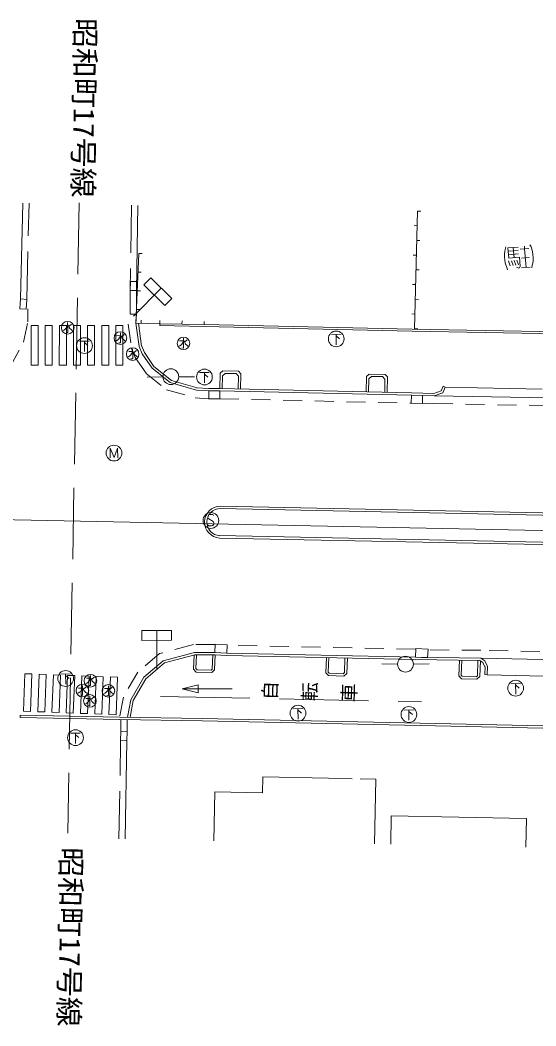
# Model space of a CAD drawing. Units: millimetres, scale not verified. Extents: x 40000 to 680000, y 20000 to 380000.
# Drawn here: x 407079 to 439617, y 253553 to 317037 of the extents above; entities that cross this region are included whole.
import ezdxf
from ezdxf.enums import TextEntityAlignment as Align

# ---------------------------------------------------------------- set-up
doc = ezdxf.new("R2010")
doc.units = ezdxf.units.MM
doc.header["$LTSCALE"] = 1000
for name, pattern in [('USER2', [2, 1.2, -0.8]), ('USER3', [2, 1.5, -0.5]), ('USER6', [4, 3, -1]), ('USER7', [6, 4.5, -1.5]), ('USER8', [7.5, 5.625, -1.875])]:
    doc.linetypes.add(name, pattern=pattern)
doc.layers.add('S-BGD', color=1, linetype='Continuous', lineweight=13)
doc.layers.add('S-BMK', color=2, linetype='Continuous', lineweight=13)
doc.styles.add('@ＭＳ ゴシック', font='')
doc.styles.add('ＭＳ ゴシック', font='')
doc.styles.get('@ＭＳ ゴシック').set_extended_font_data('@MS Gothic')
doc.styles.get('ＭＳ ゴシック').set_extended_font_data('MS Gothic')

# ---------------------------------------------------------------- blocks, each defined once
blk = doc.blocks.new('BUHIN6')
at = {"layer": 'S-BGD'}
blk.add_line((255, -216), (85, -53), dxfattribs=at)
for points in [[(320, 37), (-274, -32), (-294, -20), (-308, -3), (-303, 76)], [(127, 260), (155, 18), (70, 40), (3, 65), (-64, 103), (-129, 160), (-201, 238)], [(211, 24), (17, -95), (-32, -137), (-97, -221), (-139, -292)]]:
    blk.add_lwpolyline(points, dxfattribs=at)
blk.add_circle((0, 0), 398, dxfattribs=at)
blk = doc.blocks.new('BUHIN9')
at = {"layer": 'S-BGD'}
blk.add_lwpolyline([(-330, 198), (276, 269), (-276, -32), (330, -196), (-276, -266)], dxfattribs=at)
blk.add_circle((0, 0), 498, dxfattribs=at)
blk = doc.blocks.new('BUHIN19')
at = {"layer": 'S-BGD'}
blk.add_circle((0, 0), 498, dxfattribs=at)
blk = doc.blocks.new('BUHIN59')
at = {"layer": 'S-BGD'}
for p, q in [((212, 44), (98, 654)), ((314, 699), (429, 80)), ((-293, 614), (-579, 478)), ((-538, 308), (-260, 437)), ((-228, 264), (-504, 126)), ((-466, -27), (-198, 105)), ((583, 410), (-54, 292)), ((-641, -247), (-541, -782)), ((-584, -529), (580, -313)), ((66, -651), (-24, -169)), ((534, -43), (631, -565)), ((744, -283), (584, -313))]:
    blk.add_line(p, q, dxfattribs=at)
for points in [[(573, 880), (412, 910), (286, 923), (122, 920), (-52, 897), (-273, 855), (-434, 807), (-562, 761), (-709, 688), (-847, 616)], [(645, 101), (527, 739), (-115, 619), (8, -44), (-540, -146), (-606, -140), (-650, -121), (-672, -79), (-622, 72)], [(851, -615), (752, -698), (605, -771), (454, -817), (279, -859), (57, -900), (-118, -919), (-265, -914), (-401, -898), (-569, -879)]]:
    blk.add_lwpolyline(points, dxfattribs=at)
blk = doc.blocks.new('BUHIN94')
at = {"layer": 'S-BGD'}
blk.add_line((0, 0), (199, 15), dxfattribs=at)
blk = doc.blocks.new('BUHIN95')
at = {"layer": 'S-BGD'}
blk.add_line((0, 0), (199, 17), dxfattribs=at)
blk = doc.blocks.new('BUHIN96')
at = {"layer": 'S-BGD'}
blk.add_line((0, 0), (13, -200), dxfattribs=at)
blk = doc.blocks.new('BUHIN100')
at = {"layer": 'S-BGD'}
blk.add_line((0, 0), (16, -199), dxfattribs=at)
blk = doc.blocks.new('BUHIN148')
at = {"layer": 'S-BGD'}
for p, q in [((283, 33), (-363, -42)), ((186, 22), (25, -214)), ((248, 336), (318, -270))]:
    blk.add_line(p, q, dxfattribs=at)
blk.add_circle((0, 0), 498, dxfattribs=at)

msp = doc.modelspace()

# ---------------------------------------------------------------- linework, layer by layer
at = {"layer": 'S-BGD'}
for p, q in [((407093, 299436), (407246, 305489)), ((414512, 305343), (414424, 299973)), ((431963, 297557), (432153, 304988)), ((414032, 300534), (414024, 299979)), ((414432, 300528), (414032, 300534)), ((414424, 299973), (414432, 300528)), ((414024, 299979), (414424, 299973)), ((415981, 300120), (414227, 298347)), ((407055, 298817), (407093, 299436)), ((407093, 299436), (407501, 299411)), ((407501, 299411), (407463, 298792)), ((407463, 298792), (407055, 298817)), ((414012, 298485), (414412, 298482)), ((414412, 298482), (414387, 297915)), ((407771, 297760), (407770, 295251)), ((408217, 297760), (407771, 297760)), ((408217, 297760), (408215, 295250)), ((408661, 295250), (408662, 297760)), ((409108, 297760), (408662, 297760)), ((409108, 297760), (409106, 295250)), ((409552, 295250), (409553, 297759)), ((409999, 297759), (409553, 297759)), ((409999, 297759), (409997, 295249)), ((410443, 295249), (410444, 297759)), ((410890, 297759), (410444, 297759)), ((410890, 297759), (410888, 295249)), ((411334, 295249), (411335, 297758)), ((411781, 297758), (411335, 297758)), ((411781, 297758), (411779, 295248)), ((412225, 295248), (412226, 297758)), ((412672, 297758), (412226, 297758)), ((412672, 297758), (412670, 295248)), ((413116, 295248), (413117, 297757)), ((413563, 297757), (413117, 297757)), ((413561, 295247), (413563, 297757)), ((414387, 297915), (415891, 297871)), ((414387, 297915), (414595, 296440)), ((414539, 297910), (414744, 296461)), ((415891, 297871), (415889, 297751)), ((415889, 297751), (418687, 297701)), ((415891, 297871), (418689, 297821)), ((415891, 297871), (418689, 297821)), ((418689, 297821), (431823, 297531)), ((418687, 297701), (431821, 297411)), ((431821, 297411), (444037, 297176)), ((431823, 297531), (444040, 297296)), ((414734, 296497), (414919, 296047)), ((414595, 296440), (414786, 295975)), ((414786, 295975), (415407, 295070)), ((414919, 296047), (415518, 295174)), ((407770, 295251), (408215, 295250)), ((408661, 295250), (409106, 295250)), ((409552, 295250), (409997, 295249)), ((410443, 295249), (410888, 295249)), ((411334, 295249), (411779, 295248)), ((412225, 295248), (412670, 295248)), ((413116, 295248), (413561, 295247)), ((415407, 295070), (416555, 294163)), ((415518, 295174), (416625, 294299)), ((419684, 293779), (419705, 294743)), ((419858, 294890), (419705, 294743)), ((419834, 293775), (419852, 294590)), ((420005, 294737), (419852, 294590)), ((420852, 294870), (419858, 294890)), ((420700, 294723), (420005, 294737)), ((420847, 294570), (420700, 294723)), ((420829, 293754), (420847, 294570)), ((421000, 294716), (420852, 294870)), ((420979, 293750), (421000, 294716)), ((429090, 294698), (428937, 294551)), ((430103, 294676), (429090, 294698)), ((430250, 294523), (430103, 294676)), ((416084, 294517), (415084, 294494)), ((416555, 294163), (418202, 293682)), ((416625, 294299), (418244, 293826)), ((417084, 294528), (418084, 294528)), ((428915, 293577), (428937, 294551)), ((429065, 293573), (429083, 294401)), ((429237, 294548), (429083, 294401)), ((429950, 294533), (429237, 294548)), ((429950, 294533), (430097, 294379)), ((430079, 293551), (430097, 294379)), ((430229, 293548), (430250, 294523)), ((418202, 293682), (418977, 293633)), ((418212, 293832), (418986, 293783)), ((418974, 293129), (418977, 293633)), ((418977, 293633), (419682, 293629)), ((418977, 293633), (419682, 293629)), ((418978, 293783), (419684, 293779)), ((419682, 293629), (419678, 293125)), ((419682, 293629), (431762, 293364)), ((431766, 293514), (419684, 293779)), ((431752, 292856), (431762, 293364)), ((431762, 293364), (432471, 293350)), ((431762, 293364), (432471, 293350)), ((431765, 293514), (432476, 293500)), ((432471, 293350), (432461, 292842)), ((432471, 293350), (433199, 293328)), ((432476, 293500), (433176, 293479)), ((433176, 293479), (433639, 293639)), ((433199, 293328), (433750, 293519)), ((440442, 293201), (433199, 293328)), ((433639, 293639), (433768, 293928)), ((433750, 293519), (433905, 293867)), ((433905, 293867), (433768, 293928)), ((433905, 293867), (440005, 293740)), ((419678, 293125), (418974, 293129)), ((432461, 292842), (431752, 292856)), ((419715, 286358), (485789, 285014)), ((419712, 286208), (485786, 284864)), ((485887, 283164), (419670, 284496)), ((485884, 283014), (419667, 284346)), ((415698, 278512), (415709, 276018)), ((419389, 277641), (419367, 277118)), ((420148, 277610), (419389, 277641)), ((420127, 277087), (420148, 277610)), ((416111, 276603), (418072, 277121)), ((416182, 276467), (418110, 276976)), ((418026, 276065), (418058, 276962)), ((418071, 276971), (419367, 276968)), ((418072, 277121), (419367, 277118)), ((418208, 276970), (418173, 276108)), ((419201, 276072), (419233, 276968)), ((419383, 276968), (419349, 276023)), ((419361, 276968), (420122, 276937)), ((419367, 277118), (420127, 277087)), ((419367, 277118), (420127, 277087)), ((420122, 276937), (432010, 276683)), ((420127, 277087), (432014, 276833)), ((426401, 276803), (426367, 275844)), ((426551, 276799), (426514, 275887)), ((432046, 277374), (432014, 276833)), ((432014, 276833), (432790, 276787)), ((432014, 276833), (436137, 276766)), ((432822, 277328), (432046, 277374)), ((432790, 276787), (432822, 277328)), ((414893, 275559), (416111, 276603)), ((415010, 275461), (416182, 276467)), ((427542, 275852), (427575, 276778)), ((427725, 276774), (427690, 275802)), ((430889, 276389), (429889, 276398)), ((431888, 276390), (432888, 276400)), ((432011, 276683), (436090, 276616)), ((434757, 275647), (434792, 276637)), ((434942, 276635), (434904, 275690)), ((435932, 275654), (435966, 276618)), ((436116, 276599), (436081, 275605)), ((436090, 276616), (436280, 276488)), ((436137, 276766), (443116, 276597)), ((436137, 276766), (436400, 276589)), ((436280, 276488), (436423, 276169)), ((436410, 276236), (436390, 275723)), ((436400, 276589), (436560, 276231)), ((436560, 276231), (436540, 275717)), ((407379, 275783), (407288, 273419)), ((407379, 275783), (407828, 275765)), ((407738, 273401), (407828, 275765)), ((408278, 275748), (408187, 273384)), ((408278, 275748), (408728, 275731)), ((408637, 273367), (408728, 275731)), ((409177, 275714), (409086, 273350)), ((409177, 275714), (409627, 275696)), ((409536, 273332), (409627, 275696)), ((410076, 275679), (409986, 273315)), ((410076, 275679), (410526, 275662)), ((410435, 273298), (410526, 275662)), ((410976, 275645), (410885, 273281)), ((410976, 275645), (411425, 275627)), ((411335, 273263), (411425, 275627)), ((411875, 275610), (411784, 273246)), ((411875, 275610), (412325, 275593)), ((412234, 273229), (412325, 275593)), ((412774, 275576), (412684, 273212)), ((412774, 275576), (413224, 275559)), ((413133, 273194), (413224, 275559)), ((414070, 274134), (414893, 275559)), ((418195, 275887), (418026, 276065)), ((418173, 276108), (418242, 276035)), ((419167, 275852), (418195, 275887)), ((418242, 276035), (419128, 276004)), ((419128, 276004), (419201, 276072)), ((419349, 276023), (419167, 275852)), ((426535, 275667), (426367, 275844)), ((426514, 275887), (426583, 275815)), ((427507, 275632), (426535, 275667)), ((426583, 275815), (427469, 275783)), ((427469, 275783), (427542, 275852)), ((427690, 275802), (427507, 275632)), ((434926, 275469), (434757, 275647)), ((434904, 275690), (434973, 275617)), ((434973, 275617), (435859, 275586)), ((435859, 275586), (435932, 275654)), ((436081, 275605), (435898, 275434)), ((436540, 275717), (436390, 275723)), ((436540, 275717), (442646, 275563)), ((414213, 274081), (415010, 275461)), ((435898, 275434), (434926, 275469)), ((420448, 274830), (417306, 274830)), ((413862, 273036), (414070, 274134)), ((414014, 273033), (414213, 274081)), ((407085, 273171), (407082, 273021)), ((413373, 272895), (407082, 273021)), ((413376, 273045), (407085, 273171)), ((407738, 273401), (407292, 273418)), ((408637, 273367), (408187, 273384)), ((409536, 273332), (409086, 273350)), ((410435, 273298), (409986, 273315)), ((411335, 273263), (410885, 273281)), ((412234, 273229), (411784, 273246)), ((413133, 273194), (412684, 273212)), ((413376, 273045), (418563, 272949)), ((413373, 272895), (418560, 272799)), ((413840, 272136), (413830, 272866)), ((418560, 272799), (432320, 272505)), ((418563, 272949), (432323, 272655)), ((449755, 272138), (432320, 272505)), ((449758, 272288), (432323, 272655)), ((413431, 272150), (413411, 271561)), ((413840, 272136), (413431, 272150)), ((413820, 271547), (413840, 272136)), ((413411, 271561), (413820, 271547)), ((413715, 265351), (413820, 271547)), ((422388, 269272), (422365, 268257)), ((426538, 269179), (422388, 269272)), ((429528, 269124), (429431, 265034)), ((419295, 265239), (419361, 268321)), ((419361, 268321), (422365, 268257)), ((430493, 266808), (430458, 265014)), ((439018, 266639), (430493, 266808)), ((439018, 266639), (438983, 264842))]:
    msp.add_line(p, q, dxfattribs=at)
at = {"layer": 'S-BGD', "linetype": 'USER6'}
for p, q in [((407493, 299426), (407646, 305481)), ((414112, 305351), (414024, 299980)), ((414024, 299976), (414012, 298485)), ((414424, 299973), (414412, 298482)), ((413440, 272131), (413430, 272894)), ((413315, 265359), (413420, 271554))]:
    msp.add_line(p, q, dxfattribs=at)
at = {"layer": 'S-BGD', "linetype": 'USER7'}
msp.add_line((410801, 305510), (410085, 265712), dxfattribs=at)
at = {"layer": 'S-BGD', "linetype": 'USER2'}
for p, q in [((407556, 297983), (407555, 298818)), ((407292, 296704), (407556, 297983)), ((413892, 297845), (414109, 296308)), ((406445, 295142), (407292, 296704)), ((414109, 296308), (414344, 295736)), ((414344, 295736), (415037, 294725)), ((415037, 294725), (416321, 293711)), ((416321, 293711), (418115, 293187)), ((418115, 293187), (418945, 293134)), ((419671, 293129), (431751, 292864)), ((432456, 292851), (433187, 292828)), ((433187, 292828), (440432, 292701)), ((418007, 277621), (415872, 277057)), ((419368, 277618), (418007, 277621)), ((432024, 277333), (420137, 277587)), ((415872, 277057), (414502, 275883)), ((436145, 277265), (432793, 277287)), ((441861, 277132), (436145, 277265)), ((414502, 275883), (413595, 274310)), ((413595, 274310), (413339, 272959))]:
    msp.add_line(p, q, dxfattribs=at)
at = {"layer": 'S-BGD', "linetype": 'USER8'}
msp.add_line((415938, 274349), (432403, 274003), dxfattribs=at)
at = {"layer": 'S-BGD', "linetype": 'USER3'}
msp.add_line((426538, 269179), (429528, 269124), dxfattribs=at)
at = {"layer": 'S-BGD'}
for points in [[(415891, 297871), (414387, 297915), (414569, 302308)], [(419281, 285774), (419254, 285805), (419217, 285823), (419165, 285835), (419087, 285837), (419022, 285822), (418966, 285786), (418932, 285732), (418927, 285674), (418929, 285637), (418947, 285586), (418981, 285558), (419249, 285392), (419278, 285346), (419296, 285283), (419289, 285223), (419270, 285176), (419234, 285132), (419156, 285112), (419041, 285116), (418991, 285125), (418944, 285149), (418905, 285187), (418872, 285246)]]:
    msp.add_lwpolyline(points, dxfattribs=at)
for points in [[(415315, 300780), (416648, 299461), (416208, 299017), (414875, 300335)], [(414761, 278507), (416636, 278516), (416638, 277891), (414763, 277882)], [(417306, 274830), (418306, 274580), (418306, 275080)]]:
    msp.add_lwpolyline(points, close=True, dxfattribs=at)
msp.add_circle((419116, 285456), 498, dxfattribs=at)
for radius in [1007, 857]:
    msp.add_arc((419720, 285351), radius, 90.32324, 266.98779, dxfattribs=at)
at = {"layer": 'S-BMK'}
msp.add_line((379450, 286045), (467510, 284272), dxfattribs=at)

# ---------------------------------------------------------------- block references
for name, p, rotation in [('BUHIN100', (432153, 304988), 84.0093), ('BUHIN100', (432129, 304059), 264.0093), ('BUHIN100', (432106, 303130), 84.0093), ('BUHIN59', (438538, 302061), 84.0093), ('BUHIN96', (414569, 302308), 84.0093), ('BUHIN100', (432082, 302201), 264.0093), ('BUHIN96', (414520, 301129), 84.0093), ('BUHIN100', (432058, 301272), 84.0093), ('BUHIN100', (432034, 300343), 264.0093), ('BUHIN96', (414471, 299949), 84.0093), ('BUHIN100', (432010, 299415), 84.0093), ('BUHIN96', (414422, 298770), 84.0093), ('BUHIN100', (431987, 298486), 264.0093), ('BUHIN6', (410081, 297618), 84.0093), ('BUHIN94', (414387, 297915), 84.0093), ('BUHIN94', (414711, 297905), 84.0093), ('BUHIN95', (415891, 297871), 84.0093), ('BUHIN94', (415891, 297871), 84.0093), ('BUHIN94', (415891, 297871), 84.0093), ('BUHIN95', (417290, 297846), 84.0093), ('BUHIN95', (418689, 297821), 84.0093), ('BUHIN6', (413407, 296966), 84.0093), ('BUHIN148', (427023, 296916), 84.0093), ('BUHIN100', (431963, 297557), 84.0093), ('BUHIN148', (411143, 296493), 84.0093), ('BUHIN6', (417385, 296635), 84.0093), ('BUHIN6', (414180, 295960), 84.0093), ('BUHIN19', (416584, 294528), 84.0093), ('BUHIN148', (418706, 294508), 84.0093), ('BUHIN9', (413001, 289709), 84.0093), ('BUHIN19', (431389, 276385), 84.0093), ('BUHIN148', (409950, 275480), 84.0093), ('BUHIN6', (411517, 275341), 84.0093), ('BUHIN6', (411008, 274721), 84.0093), ('BUHIN6', (412650, 274702), 84.0093), ('BUHIN148', (438345, 274867), 84.0093), ('BUHIN6', (411479, 274066), 84.0093), ('BUHIN148', (424613, 273289), 84.0093), ('BUHIN148', (431608, 273208), 84.0093), ('BUHIN148', (410575, 271743), 84.0093)]:
    msp.add_blockref(name, p, dxfattribs=dict(rotation=rotation))

# ---------------------------------------------------------------- texts
at = {"layer": 'S-BGD', "style": 'ＭＳ ゴシック', "width": 1.05}
for p in [(410142, 317187), (409255, 264851)]:
    msp.add_text('昭和町17号線', height=1320, rotation=269.2, dxfattribs=at).set_placement(p, align=Align.BOTTOM_LEFT)
at = {"layer": 'S-BGD', "insert": (422220, 274186), "char_height": 879.8, "attachment_point": 7, "rotation": 358.4, "style": '@ＭＳ ゴシック'}
msp.add_mtext('\\T2.08;自転車', dxfattribs=at)

doc.saveas('drawing.dxf')
